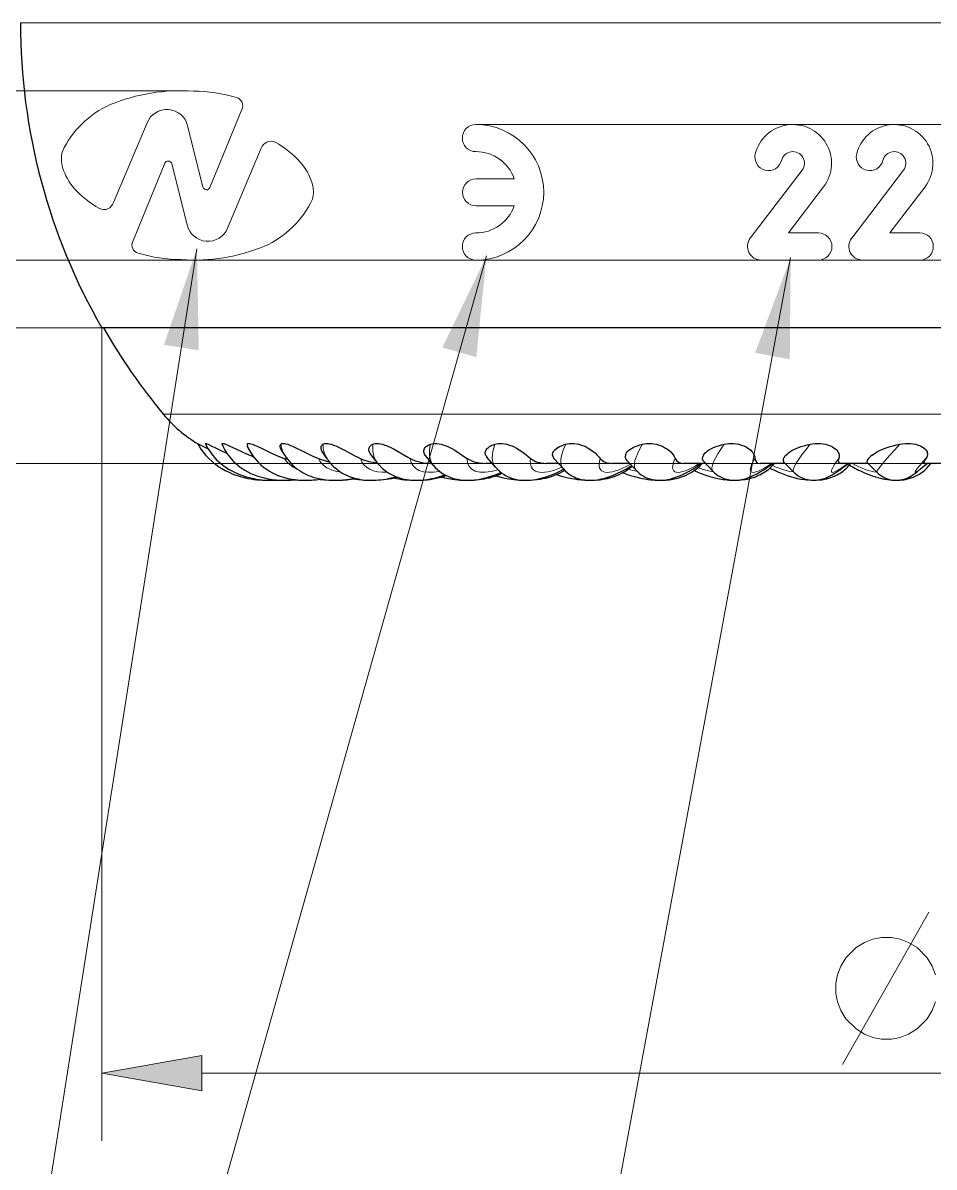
# Model space of a CAD drawing. Extents: x 0 to 420, y 0 to 594.
# Drawn here: x 109.7 to 136.58, y 272.74 to 306.51 of the extents above; entities that cross this region are included whole.
import ezdxf

# ---------------------------------------------------------------- set-up
doc = ezdxf.new("R2010")
doc.units = 0

msp = doc.modelspace()

# ---------------------------------------------------------------- linework, layer by layer
at = {"lineweight": 13, "ltscale": 0.106656}
msp.add_line((113.891, 306.515), (109.625, 306.515), dxfattribs=at)
at = {"lineweight": 13}
for p, q in [((179.325, 306.515), (113.891, 306.515)), ((123.064, 303.515), (190.176, 303.515)), ((114.748, 299.515), (197.044, 299.515)), ((123.064, 299.515), (190.176, 299.515)), ((112.025, 297.515), (89.029, 297.515)), ((112.025, 297.515), (112.025, 273.522)), ((175.104, 294.962), (117.595, 294.962)), ((149.676, 293.515), (73.821, 293.515)), ((146.965, 293.515), (82.268, 293.515)), ((149.676, 293.515), (89.029, 293.515)), ((134.63, 293.515), (197.044, 293.515)), ((114.979, 275.522), (173.97, 275.522))]:
    msp.add_line(p, q, dxfattribs=at)
at = {"lineweight": 13, "ltscale": 0.232624}
msp.add_line((114.353, 304.513), (105.048, 304.513), dxfattribs=at)
at = {"lineweight": 13, "ltscale": 0.062228}
for p, q in [((116.158, 303.96), (115.217, 301.655)), ((112.944, 300.067), (113.885, 302.372))]:
    msp.add_line(p, q, dxfattribs=at)
at = {"lineweight": 13, "ltscale": 0.063987}
msp.add_line((113.364, 303.568), (112.371, 301.209), dxfattribs=at)
at = {"lineweight": 13, "ltscale": 0.046473}
msp.add_line((114.559, 303.477), (115.01, 301.673), dxfattribs=at)
at = {"lineweight": 13, "ltscale": 0.063986}
msp.add_line((115.738, 300.459), (116.73, 302.818), dxfattribs=at)
at = {"lineweight": 13, "ltscale": 0.046474}
msp.add_line((114.543, 300.55), (114.091, 302.354), dxfattribs=at)
at = {"lineweight": 13, "ltscale": 0.028166}
for p, q in [((123.068, 301.915), (124.195, 301.915)), ((123.068, 301.115), (124.195, 301.115))]:
    msp.add_line(p, q, dxfattribs=at)
at = {"lineweight": 13, "ltscale": 0.063061}
for p, q in [((131.16, 300.157), (132.688, 302.165)), ((134.151, 300.157), (135.678, 302.165))]:
    msp.add_line(p, q, dxfattribs=at)
at = {"lineweight": 13, "ltscale": 0.042886}
msp.add_line((132.286, 300.315), (133.324, 301.68), dxfattribs=at)
at = {"lineweight": 13, "ltscale": 0.042885}
msp.add_line((135.276, 300.315), (136.315, 301.68), dxfattribs=at)
at = {"lineweight": 13, "ltscale": 0.022092}
for p, q in [((133.169, 300.315), (132.286, 300.315)), ((136.16, 300.315), (135.276, 300.315))]:
    msp.add_line(p, q, dxfattribs=at)
at = {"lineweight": 13, "ltscale": 0.242496}
msp.add_line((114.748, 299.515), (105.048, 299.515), dxfattribs=at)
at = {"lineweight": 13, "ltscale": 0.042267}
for p, q in [((133.169, 299.515), (131.479, 299.515)), ((136.16, 299.515), (134.469, 299.515))]:
    msp.add_line(p, q, dxfattribs=at)
at = {"lineweight": 30, "ltscale": 0.099311}
msp.add_line((115.997, 297.515), (112.025, 297.515), dxfattribs=at)
at = {"lineweight": 30}
msp.add_line((176.925, 297.515), (115.997, 297.515), dxfattribs=at)
at = {"lineweight": 13, "ltscale": 0.093739}
msp.add_line((117.595, 294.962), (113.845, 294.962), dxfattribs=at)
at = {"lineweight": 30, "ltscale": 0.000255341}
msp.add_line((115.578, 294.072), (115.574, 294.081), dxfattribs=at)
at = {"lineweight": 30, "ltscale": 0.003361}
msp.add_line((116.389, 293.891), (116.327, 294.01), dxfattribs=at)
at = {"lineweight": 30, "ltscale": 0.005494}
msp.add_line((117.424, 293.754), (117.311, 293.943), dxfattribs=at)
at = {"lineweight": 30, "ltscale": 0.007101}
msp.add_line((118.681, 293.639), (118.522, 293.875), dxfattribs=at)
at = {"lineweight": 30, "ltscale": 0.000789533}
msp.add_line((118.526, 294.062), (118.55, 294.081), dxfattribs=at)
at = {"lineweight": 30, "ltscale": 0.008278}
msp.add_line((120.146, 293.543), (119.949, 293.809), dxfattribs=at)
at = {"lineweight": 30, "ltscale": 0.002559}
msp.add_line((117.511, 293.626), (117.414, 293.658), dxfattribs=at)
at = {"lineweight": 30, "ltscale": 0.000290779}
msp.add_line((121.57, 293.758), (121.577, 293.749), dxfattribs=at)
at = {"lineweight": 30, "ltscale": 0.009118}
msp.add_line((121.805, 293.464), (121.577, 293.749), dxfattribs=at)
at = {"lineweight": 30, "ltscale": 0.004647}
msp.add_line((123.545, 293.515), (123.359, 293.515), dxfattribs=at)
at = {"lineweight": 30, "ltscale": 0.009687}
msp.add_line((123.643, 293.4), (123.391, 293.695), dxfattribs=at)
at = {"lineweight": 30, "ltscale": 0.008944}
msp.add_line((125.495, 293.515), (125.137, 293.515), dxfattribs=at)
at = {"lineweight": 30, "ltscale": 0.010035}
msp.add_line((125.644, 293.35), (125.375, 293.648), dxfattribs=at)
at = {"lineweight": 30, "ltscale": 0.01265}
msp.add_line((127.596, 293.515), (127.09, 293.515), dxfattribs=at)
at = {"lineweight": 30, "ltscale": 0.010198}
msp.add_line((127.788, 293.31), (127.509, 293.608), dxfattribs=at)
at = {"lineweight": 30, "ltscale": 0.015826}
msp.add_line((129.833, 293.515), (129.2, 293.515), dxfattribs=at)
at = {"lineweight": 30, "ltscale": 0.01021}
msp.add_line((130.059, 293.282), (129.775, 293.575), dxfattribs=at)
at = {"lineweight": 30, "ltscale": 0.01838}
msp.add_line((132.184, 293.515), (131.449, 293.515), dxfattribs=at)
at = {"lineweight": 30, "ltscale": 0.01009}
msp.add_line((132.434, 293.262), (132.15, 293.55), dxfattribs=at)
at = {"lineweight": 30, "ltscale": 0.020364}
msp.add_line((134.63, 293.515), (133.815, 293.515), dxfattribs=at)
at = {"lineweight": 30, "ltscale": 0.000423772}
msp.add_line((134.111, 293.501), (134.122, 293.515), dxfattribs=at)
at = {"lineweight": 30, "ltscale": 0.00986}
msp.add_line((134.893, 293.252), (134.614, 293.531), dxfattribs=at)
at = {"lineweight": 30, "ltscale": 0.021738}
msp.add_line((137.148, 293.515), (136.278, 293.515), dxfattribs=at)
at = {"lineweight": 30, "ltscale": 0.002743}
msp.add_line((136.415, 293.43), (136.485, 293.515), dxfattribs=at)
at = {"lineweight": 30, "ltscale": 0.001127}
msp.add_line((127.397, 293.24), (127.439, 293.224), dxfattribs=at)
at = {"lineweight": 13}
for points in [[(114.833, 299.851), (106.391, 246.171), (42.366, 246.171)], [(123.378, 299.635), (102.852, 226.942), (49.073, 226.942)], [(132.351, 299.588), (115.354, 207.718), (56.916, 207.718)], [(133.879, 275.772), (135.579, 278.772), (136.429, 280.272)], [(136.629, 278.422), (136.529, 278.672), (136.379, 278.922), (136.079, 279.222), (135.829, 279.372), (135.579, 279.472), (135.329, 279.522), (135.029, 279.522), (134.779, 279.472), (134.529, 279.372), (134.279, 279.222), (133.979, 278.922), (133.829, 278.672), (133.729, 278.422), (133.679, 278.172), (133.679, 277.872), (133.729, 277.622), (133.829, 277.372), (133.979, 277.122), (134.279, 276.822), (134.529, 276.672), (134.779, 276.572), (135.029, 276.522), (135.329, 276.522), (135.579, 276.572), (135.829, 276.672), (136.079, 276.822), (136.379, 277.122), (136.529, 277.372), (136.629, 277.622)]]:
    msp.add_lwpolyline(points, dxfattribs=at)
at = {"lineweight": 30}
for points in [[(114.854, 294.103), (114.854, 294.104), (114.855, 294.104), (114.858, 294.103), (114.874, 294.095), (115.029, 294.012), (115.167, 293.941)], [(114.854, 294.103), (114.901, 294.018), (114.953, 293.935), (115.015, 293.848), (115.057, 293.795), (115.1, 293.745), (115.145, 293.695), (115.192, 293.648), (115.278, 293.569), (115.326, 293.529), (115.376, 293.49), (115.427, 293.453), (115.479, 293.417), (115.571, 293.359), (115.667, 293.306), (115.732, 293.272), (115.799, 293.241)], [(115.086, 294.095), (115.085, 294.098), (115.085, 294.1), (115.085, 294.102), (115.087, 294.103), (115.089, 294.104), (115.095, 294.104), (115.103, 294.102), (115.127, 294.094), (115.163, 294.079), (115.236, 294.044), (115.396, 293.964), (115.574, 293.878), (115.717, 293.814)], [(115.086, 294.095), (115.11, 294.044), (115.158, 293.957), (115.202, 293.886), (115.249, 293.817), (115.3, 293.751), (115.355, 293.687), (115.414, 293.624), (115.476, 293.564), (115.541, 293.507), (115.629, 293.438), (115.704, 293.386), (115.781, 293.338), (115.86, 293.293), (115.942, 293.251)], [(115.574, 294.081), (115.573, 294.088), (115.573, 294.093), (115.576, 294.098), (115.58, 294.101), (115.586, 294.103), (115.594, 294.104), (115.605, 294.103), (115.634, 294.097), (115.672, 294.084), (115.721, 294.065), (115.808, 294.025), (115.976, 293.944), (116.149, 293.861), (116.315, 293.786), (116.47, 293.723), (116.5, 293.711)], [(115.587, 294.051), (115.617, 293.987), (115.65, 293.923), (115.686, 293.861), (115.725, 293.801), (115.771, 293.737), (115.841, 293.652), (115.916, 293.571), (115.972, 293.518), (116.03, 293.467), (116.099, 293.413), (116.171, 293.362), (116.251, 293.311), (116.335, 293.265)], [(116.314, 294.081), (116.322, 294.093), (116.328, 294.098), (116.336, 294.101), (116.346, 294.103), (116.358, 294.104), (116.388, 294.102), (116.427, 294.093), (116.475, 294.077), (116.531, 294.056), (116.625, 294.014), (116.761, 293.95), (116.992, 293.836), (117.143, 293.766), (117.283, 293.707), (117.414, 293.658)], [(117.311, 293.943), (117.297, 293.97), (117.289, 293.996), (117.286, 294.02), (117.289, 294.042), (117.297, 294.063), (117.309, 294.081)], [(117.309, 294.081), (117.325, 294.093), (117.335, 294.098), (117.347, 294.101), (117.376, 294.104), (117.414, 294.102), (117.46, 294.093), (117.513, 294.077), (117.573, 294.056), (117.672, 294.014), (117.775, 293.966), (117.94, 293.883), (118.119, 293.793), (118.251, 293.73), (118.372, 293.676), (118.419, 293.658)], [(118.526, 294.062), (118.515, 294.05), (118.505, 294.036), (118.497, 294.023), (118.492, 294.008), (118.488, 293.993), (118.487, 293.977), (118.488, 293.961), (118.49, 293.945), (118.495, 293.927), (118.502, 293.91), (118.522, 293.875)], [(118.55, 294.081), (118.574, 294.093), (118.603, 294.101), (118.64, 294.104), (118.685, 294.102), (118.737, 294.093), (118.795, 294.077), (118.86, 294.056), (118.927, 294.029), (119.031, 293.983), (119.163, 293.916), (119.339, 293.822), (119.489, 293.741), (119.598, 293.686), (119.66, 293.658)], [(119.949, 293.809), (119.927, 293.844), (119.912, 293.879), (119.908, 293.896), (119.905, 293.913), (119.905, 293.93), (119.906, 293.947), (119.91, 293.963), (119.915, 293.978), (119.923, 293.993), (119.932, 294.008), (119.943, 294.022), (119.956, 294.035), (119.988, 294.06), (120.026, 294.081)], [(120.026, 294.081), (120.057, 294.093), (120.094, 294.101), (120.138, 294.104), (120.189, 294.102), (120.247, 294.093), (120.31, 294.077), (120.378, 294.056), (120.448, 294.029), (120.551, 293.983), (120.649, 293.933), (120.766, 293.867), (120.936, 293.766), (121.055, 293.697), (121.126, 293.658)], [(121.57, 293.758), (121.549, 293.791), (121.535, 293.824), (121.528, 293.858), (121.528, 293.891), (121.535, 293.923), (121.549, 293.954), (121.571, 293.984), (121.599, 294.012), (121.634, 294.037), (121.676, 294.061), (121.723, 294.081)], [(121.723, 294.081), (121.762, 294.093), (121.806, 294.101), (121.857, 294.104), (121.914, 294.102), (121.976, 294.093), (122.044, 294.077), (122.114, 294.056), (122.185, 294.029), (122.255, 293.999), (122.353, 293.95), (122.44, 293.9), (122.541, 293.836), (122.662, 293.754), (122.76, 293.686), (122.803, 293.658)], [(123.352, 293.758), (123.344, 293.784), (123.34, 293.81), (123.34, 293.836), (123.345, 293.862), (123.354, 293.889), (123.367, 293.914), (123.386, 293.94), (123.407, 293.963), (123.435, 293.987), (123.464, 294.008), (123.5, 294.029), (123.538, 294.048), (123.582, 294.066), (123.627, 294.081)], [(123.627, 294.081), (123.672, 294.093), (123.723, 294.101), (123.78, 294.104), (123.843, 294.102), (123.91, 294.093), (123.981, 294.077), (124.053, 294.056), (124.125, 294.029), (124.194, 293.999), (124.258, 293.966), (124.344, 293.916), (124.418, 293.867), (124.499, 293.807), (124.593, 293.73), (124.677, 293.658)], [(125.326, 293.758), (125.328, 293.791), (125.336, 293.824), (125.351, 293.858), (125.373, 293.891), (125.402, 293.923), (125.439, 293.954), (125.482, 293.984), (125.532, 294.012), (125.588, 294.037), (125.651, 294.061), (125.719, 294.081)], [(125.719, 294.081), (125.771, 294.093), (125.828, 294.101), (125.891, 294.104), (125.958, 294.102), (126.029, 294.093), (126.103, 294.077), (126.177, 294.056), (126.249, 294.029), (126.316, 293.999), (126.378, 293.966), (126.459, 293.916), (126.525, 293.867), (126.579, 293.822), (126.636, 293.766), (126.697, 293.697), (126.729, 293.658)], [(127.473, 293.758), (127.486, 293.791), (127.505, 293.824), (127.531, 293.858), (127.564, 293.891), (127.604, 293.923), (127.651, 293.954), (127.705, 293.984), (127.765, 294.012), (127.831, 294.037), (127.903, 294.061), (127.981, 294.081)], [(127.981, 294.081), (128.039, 294.093), (128.102, 294.101), (128.17, 294.104), (128.242, 294.102), (128.316, 294.093), (128.392, 294.077), (128.467, 294.056), (128.538, 294.029), (128.603, 293.999), (128.662, 293.966), (128.713, 293.933), (128.757, 293.9), (128.811, 293.852), (128.852, 293.807), (128.883, 293.766), (128.913, 293.718), (128.943, 293.658)], [(129.775, 293.758), (129.798, 293.791), (129.828, 293.824), (129.865, 293.858), (129.909, 293.891), (129.959, 293.923), (130.016, 293.954), (130.079, 293.984), (130.149, 294.012), (130.225, 294.037), (130.306, 294.061), (130.392, 294.081)], [(130.392, 294.081), (130.456, 294.093), (130.524, 294.101), (130.597, 294.104), (130.672, 294.102), (130.749, 294.093), (130.826, 294.077), (130.901, 294.056), (130.971, 294.029), (131.034, 293.999), (131.089, 293.966), (131.136, 293.933), (131.175, 293.9), (131.206, 293.867), (131.232, 293.836), (131.259, 293.793), (131.277, 293.754), (131.291, 293.707), (131.296, 293.667), (131.297, 293.658)], [(132.209, 293.758), (132.243, 293.791), (132.284, 293.824), (132.331, 293.858), (132.385, 293.891), (132.445, 293.923), (132.512, 293.954), (132.585, 293.984), (132.663, 294.012), (132.747, 294.037), (132.837, 294.061), (132.931, 294.081)], [(132.931, 294.081), (133, 294.093), (133.073, 294.101), (133.149, 294.104), (133.227, 294.102), (133.306, 294.093), (133.384, 294.077), (133.459, 294.056), (133.527, 294.029), (133.587, 293.999), (133.638, 293.966), (133.679, 293.933), (133.713, 293.9), (133.738, 293.867), (133.757, 293.836), (133.77, 293.807), (133.778, 293.78), (133.783, 293.741), (133.782, 293.707), (133.773, 293.667), (133.771, 293.658)], [(134.754, 293.758), (134.799, 293.791), (134.85, 293.824), (134.907, 293.858), (134.971, 293.891), (135.04, 293.923), (135.116, 293.954), (135.197, 293.984), (135.284, 294.012), (135.376, 294.037), (135.473, 294.061), (135.574, 294.081)], [(135.574, 294.081), (135.648, 294.093), (135.725, 294.101), (135.804, 294.104), (135.884, 294.102), (135.965, 294.093), (136.043, 294.077), (136.116, 294.056), (136.181, 294.029), (136.211, 294.014), (136.262, 293.983), (136.304, 293.95), (136.335, 293.916), (136.359, 293.883), (136.374, 293.852), (136.383, 293.822), (136.387, 293.793), (136.386, 293.766), (136.378, 293.73), (136.365, 293.697), (136.347, 293.667), (136.341, 293.658)], [(121.805, 293.464), (121.865, 293.395), (121.93, 293.331), (121.991, 293.28), (122.05, 293.237), (122.123, 293.191), (122.169, 293.165), (122.251, 293.126), (122.309, 293.103), (122.373, 293.081), (122.453, 293.058), (122.508, 293.045), (122.564, 293.035), (122.623, 293.027), (122.7, 293.019), (122.773, 293.016), (122.841, 293.015), (122.911, 293.017), (123.019, 293.026), (123.137, 293.042), (123.256, 293.065), (123.383, 293.097), (123.475, 293.124), (123.603, 293.167), (123.738, 293.219), (123.805, 293.247)], [(127.439, 293.224), (127.589, 293.171), (127.74, 293.125), (127.892, 293.086), (127.968, 293.07), (128.045, 293.055), (128.134, 293.041), (128.214, 293.031), (128.349, 293.019), (128.428, 293.016), (128.505, 293.015), (128.581, 293.017), (128.671, 293.022), (128.778, 293.033), (128.879, 293.049), (128.968, 293.068), (129.055, 293.091), (129.127, 293.114), (129.195, 293.139), (129.265, 293.169), (129.337, 293.203), (129.411, 293.243), (129.485, 293.29), (129.56, 293.343), (129.611, 293.384), (129.659, 293.427), (129.705, 293.471), (129.749, 293.518)], [(127.788, 293.31), (127.838, 293.262), (127.891, 293.217), (127.944, 293.178), (128.001, 293.142), (128.063, 293.11), (128.126, 293.082), (128.195, 293.059), (128.263, 293.04), (128.298, 293.033), (128.358, 293.024), (128.416, 293.018), (128.505, 293.015), (128.585, 293.019), (128.624, 293.022), (128.713, 293.035), (128.796, 293.053), (128.876, 293.075), (128.932, 293.093), (129.042, 293.133), (129.148, 293.179), (129.252, 293.23), (129.356, 293.285), (129.461, 293.345), (129.565, 293.41), (129.724, 293.515)], [(129.68, 293.228), (129.821, 293.176), (129.962, 293.13), (130.105, 293.091), (130.247, 293.06), (130.358, 293.041), (130.466, 293.027), (130.536, 293.021), (130.609, 293.017), (130.682, 293.015), (130.755, 293.016), (130.827, 293.019), (130.894, 293.024), (131.009, 293.04), (131.067, 293.05), (131.123, 293.063), (131.2, 293.083), (131.256, 293.1), (131.311, 293.12), (131.366, 293.142), (131.437, 293.175), (131.49, 293.202), (131.54, 293.231), (131.588, 293.261), (131.636, 293.294), (131.702, 293.345), (131.752, 293.389), (131.799, 293.435), (131.836, 293.474), (131.871, 293.515)], [(129.775, 293.758), (129.756, 293.722), (129.745, 293.688), (129.742, 293.672), (129.742, 293.655), (129.743, 293.64), (129.746, 293.626), (129.757, 293.599), (129.775, 293.575)], [(130.059, 293.282), (130.105, 293.237), (130.154, 293.197), (130.206, 293.159), (130.261, 293.126), (130.319, 293.097), (130.38, 293.072), (130.458, 293.047), (130.505, 293.035), (130.576, 293.023), (130.644, 293.017), (130.719, 293.015), (130.792, 293.019), (130.855, 293.027), (130.903, 293.035), (130.955, 293.047), (131.042, 293.072), (131.108, 293.095), (131.19, 293.128), (131.264, 293.163), (131.353, 293.208), (131.448, 293.262), (131.556, 293.328), (131.681, 293.411), (131.826, 293.515)], [(132.209, 293.758), (132.19, 293.737), (132.172, 293.714), (132.158, 293.694), (132.147, 293.673), (132.138, 293.655), (132.132, 293.635), (132.129, 293.619), (132.128, 293.602), (132.13, 293.587), (132.135, 293.573), (132.141, 293.561), (132.15, 293.55)], [(132.434, 293.262), (132.477, 293.221), (132.523, 293.184), (132.572, 293.15), (132.642, 293.109), (132.686, 293.087), (132.732, 293.069), (132.789, 293.05), (132.848, 293.035), (132.908, 293.024), (132.969, 293.017), (133.033, 293.015), (133.096, 293.017), (133.155, 293.024), (133.227, 293.037), (133.305, 293.058), (133.374, 293.082), (133.455, 293.116), (133.515, 293.146), (133.571, 293.177), (133.657, 293.229), (133.771, 293.305), (133.887, 293.389), (134.008, 293.482), (134.05, 293.515)], [(133.023, 293.015), (133.099, 293.016), (133.204, 293.024), (133.278, 293.033), (133.346, 293.044), (133.416, 293.06), (133.476, 293.076), (133.532, 293.094), (133.587, 293.114), (133.64, 293.136), (133.722, 293.175), (133.769, 293.202), (133.815, 293.23), (133.857, 293.258), (133.898, 293.288), (133.939, 293.321), (133.978, 293.356), (134.024, 293.401), (134.069, 293.45), (134.111, 293.501)], [(134.754, 293.758), (134.708, 293.719), (134.671, 293.682), (134.642, 293.648), (134.621, 293.617), (134.608, 293.589), (134.605, 293.577), (134.603, 293.565), (134.603, 293.555), (134.605, 293.546), (134.609, 293.538), (134.614, 293.531)], [(134.893, 293.252), (134.935, 293.212), (134.98, 293.176), (135.027, 293.143), (135.077, 293.114), (135.128, 293.088), (135.182, 293.066), (135.237, 293.047), (135.293, 293.033), (135.35, 293.023), (135.408, 293.017), (135.466, 293.015), (135.524, 293.017), (135.583, 293.024), (135.641, 293.034), (135.701, 293.05), (135.758, 293.069), (135.823, 293.097), (135.878, 293.125), (135.923, 293.152), (135.985, 293.192), (136.074, 293.259), (136.185, 293.349), (136.341, 293.484), (136.375, 293.514)], [(115.799, 293.241), (115.875, 293.209), (115.952, 293.179), (116.03, 293.152), (116.111, 293.127), (116.224, 293.097), (116.334, 293.072), (116.431, 293.055), (116.514, 293.042), (116.597, 293.032), (116.68, 293.024), (116.764, 293.019), (116.848, 293.016), (116.932, 293.015), (117.016, 293.016)], [(115.942, 293.251), (116.049, 293.203), (116.115, 293.177), (116.183, 293.153), (116.252, 293.13), (116.337, 293.105), (116.422, 293.084), (116.508, 293.066), (116.591, 293.051), (116.668, 293.04), (116.745, 293.031), (116.824, 293.023), (116.904, 293.018), (116.988, 293.016), (117.071, 293.015), (117.155, 293.017), (117.239, 293.021)], [(116.335, 293.265), (116.427, 293.219), (116.523, 293.178), (116.63, 293.138), (116.707, 293.114), (116.784, 293.093), (116.862, 293.074), (116.942, 293.058), (117.051, 293.04), (117.158, 293.028), (117.258, 293.02), (117.338, 293.016), (117.419, 293.015), (117.5, 293.016), (117.581, 293.019), (117.662, 293.025), (117.743, 293.032)], [(116.972, 293.284), (117.046, 293.242), (117.122, 293.205), (117.2, 293.171), (117.279, 293.14), (117.348, 293.117), (117.418, 293.096), (117.488, 293.078), (117.56, 293.062), (117.644, 293.046), (117.728, 293.034), (117.797, 293.026), (117.867, 293.021), (117.944, 293.017), (118.022, 293.015), (118.1, 293.016), (118.178, 293.018), (118.258, 293.024), (118.339, 293.031), (118.42, 293.041), (118.5, 293.052)], [(117.846, 293.31), (117.907, 293.271), (117.969, 293.235), (118.049, 293.194), (118.129, 293.158), (118.192, 293.133), (118.256, 293.111), (118.341, 293.086), (118.427, 293.065), (118.535, 293.044), (118.643, 293.029), (118.728, 293.021), (118.803, 293.017), (118.878, 293.015), (118.954, 293.016), (119.031, 293.018), (119.139, 293.026), (119.244, 293.038), (119.333, 293.051), (119.484, 293.08)], [(118.948, 293.349), (118.986, 293.319), (119.036, 293.283), (119.087, 293.25), (119.139, 293.219), (119.228, 293.174), (119.282, 293.15), (119.337, 293.127), (119.393, 293.107), (119.449, 293.089), (119.524, 293.069), (119.588, 293.055), (119.652, 293.042), (119.716, 293.033), (119.822, 293.021), (119.898, 293.017), (119.972, 293.015), (120.046, 293.016), (120.12, 293.019), (120.19, 293.024), (120.261, 293.031), (120.338, 293.041), (120.415, 293.053), (120.56, 293.083), (120.706, 293.12)], [(120.264, 293.406), (120.305, 293.367), (120.348, 293.33), (120.392, 293.294), (120.438, 293.261), (120.493, 293.225), (120.552, 293.192), (120.632, 293.152), (120.689, 293.127), (120.747, 293.105), (120.806, 293.085), (120.868, 293.068), (120.944, 293.05), (121.019, 293.036), (121.094, 293.026), (121.168, 293.019), (121.243, 293.016), (121.318, 293.015), (121.393, 293.017), (121.476, 293.023), (121.574, 293.033), (121.68, 293.049), (121.756, 293.064), (121.828, 293.08), (121.972, 293.117), (122.061, 293.144), (122.152, 293.175)], [(120.634, 293.083), (120.717, 293.068), (120.799, 293.054), (120.882, 293.042), (120.966, 293.032), (121.049, 293.025), (121.132, 293.019), (121.216, 293.016), (121.299, 293.015), (121.382, 293.016), (121.465, 293.019), (121.547, 293.025), (121.63, 293.033), (121.711, 293.043), (121.794, 293.056), (121.89, 293.074), (122.017, 293.104), (122.11, 293.13), (122.189, 293.156)], [(122.043, 293.112), (122.203, 293.076), (122.362, 293.049), (122.442, 293.038), (122.522, 293.029), (122.602, 293.023), (122.682, 293.018), (122.761, 293.016), (122.841, 293.015), (122.92, 293.017), (123, 293.021), (123.079, 293.027), (123.158, 293.035), (123.236, 293.046), (123.313, 293.059), (123.391, 293.074), (123.468, 293.092), (123.544, 293.113), (123.635, 293.141), (123.756, 293.185), (123.841, 293.221)], [(123.643, 293.4), (123.689, 293.35), (123.736, 293.304), (123.759, 293.285), (123.827, 293.23), (123.897, 293.184), (123.939, 293.16), (123.981, 293.138), (124.066, 293.1), (124.148, 293.071), (124.231, 293.049), (124.311, 293.033), (124.381, 293.023), (124.434, 293.019), (124.496, 293.016), (124.557, 293.015), (124.621, 293.017), (124.689, 293.023), (124.76, 293.031), (124.823, 293.041), (124.945, 293.066), (125.061, 293.096), (125.141, 293.121), (125.271, 293.167), (125.398, 293.219), (125.523, 293.276), (125.651, 293.341)], [(123.651, 293.146), (123.795, 293.108), (123.929, 293.078), (124.038, 293.057), (124.19, 293.036), (124.268, 293.028), (124.345, 293.021), (124.423, 293.017), (124.5, 293.015), (124.578, 293.015), (124.655, 293.018), (124.756, 293.024), (124.866, 293.036), (124.961, 293.049), (125.038, 293.064), (125.114, 293.081), (125.188, 293.1), (125.262, 293.122), (125.343, 293.15), (125.44, 293.188), (125.548, 293.238), (125.617, 293.275), (125.68, 293.312)], [(125.441, 293.188), (125.591, 293.141), (125.742, 293.101), (125.893, 293.068), (125.971, 293.054), (126.065, 293.04), (126.176, 293.028), (126.275, 293.02), (126.351, 293.016), (126.427, 293.015), (126.503, 293.016), (126.579, 293.019), (126.657, 293.025), (126.733, 293.033), (126.808, 293.044), (126.88, 293.057), (126.947, 293.072), (127.014, 293.088), (127.081, 293.108), (127.173, 293.139), (127.246, 293.168), (127.314, 293.198), (127.382, 293.231), (127.456, 293.273), (127.517, 293.311), (127.572, 293.349), (127.625, 293.389), (127.675, 293.43)], [(125.644, 293.35), (125.696, 293.296), (125.752, 293.246), (125.813, 293.201), (125.874, 293.161), (125.914, 293.139), (125.964, 293.114), (126.016, 293.092), (126.097, 293.063), (126.178, 293.042), (126.226, 293.033), (126.275, 293.025), (126.349, 293.018), (126.405, 293.015), (126.461, 293.015), (126.516, 293.018), (126.573, 293.022), (126.641, 293.031), (126.706, 293.042), (126.771, 293.056), (126.834, 293.071), (126.895, 293.088), (127.016, 293.129), (127.121, 293.17), (127.225, 293.215), (127.367, 293.284), (127.484, 293.347), (127.6, 293.414), (127.658, 293.45)], [(134.525, 293.239), (134.657, 293.185), (134.79, 293.137), (134.923, 293.095), (134.991, 293.077), (135.06, 293.061), (135.132, 293.047), (135.204, 293.035), (135.276, 293.025), (135.348, 293.019), (135.421, 293.016)], [(135.495, 293.015), (135.569, 293.019), (135.63, 293.024), (135.686, 293.031), (135.743, 293.041), (135.8, 293.054), (135.874, 293.074), (135.934, 293.094), (135.99, 293.116), (136.068, 293.152), (136.11, 293.176), (136.152, 293.201), (136.199, 293.231), (136.248, 293.267), (136.295, 293.307), (136.357, 293.366), (136.415, 293.43)]]:
    msp.add_lwpolyline(points, dxfattribs=at)
at = {"lineweight": 13}
msp.add_lwpolyline([(114.979, 276.043), (112.025, 275.522), (114.979, 275.001)], close=True, dxfattribs=at)
at = {"lineweight": 30}
for centre, radius, start, end in [((127.7, 306.515), 18.075, 180, 209.8628), ((127.779, 306.515), 18.1, 209.8174, 219.665), ((116.925, 297.515), 4, 219.6652, 238.9736), ((116.411, 294.062), 0.0984, 168.8778, 211.8884), ((117.739, 294.605), 1.528, 207.8736, 239.872), ((118.637, 294.485), 1.416, 211.0857, 236.0726), ((119.141, 295.52), 1.997, 248.7968, 258.2673), ((119.771, 294.374), 1.315, 213.9929, 231.2375), ((120.326, 295.192), 1.673, 246.5343, 264.2144), ((121.121, 294.265), 1.214, 216.5054, 225.0438), ((121.735, 294.901), 1.385, 243.8765, 271.1961), ((123.563, 293.845), 0.228, 202.4356, 221.1397), ((125.505, 293.772), 0.18, 184.4948, 223.6339), ((127.618, 293.713), 0.151, 162.7341, 224.2147), ((136.183, 296.985), 4.096, 239.191, 246.1264), ((131.073, 296.76), 3.797, 245.5883, 248.4735), ((133.548, 296.846), 3.912, 242.462, 247.4705), ((133.148, 295.779), 2.772, 246.6586, 264.1223), ((117.049, 296.325), 3.31, 268.8748, 272.4826), ((117.423, 296.369), 3.354, 265.6808, 275.6328), ((118.04, 296.365), 3.35, 264.6864, 278.0652), ((118.896, 296.302), 3.288, 262.5438, 280.7293), ((119.981, 296.186), 3.172, 260.1903, 283.8289)]:
    msp.add_arc(centre, radius, start, end, dxfattribs=at)
at = {"lineweight": 13}
for centre, radius, start, end in [((114.353, 299.056), 5.457, 85.9879, 112.381), ((114.716, 300.054), 4.446, 73.1559, 89.7509), ((115.939, 304.072), 0.246, 332.7539, 74.5455), ((113.415, 301.525), 2.818, 113.8562, 154.9351), ((113.946, 303.328), 0.63, 13.6183, 157.5791), ((123.064, 303.115), 0.4, 90, 270), ((123.064, 301.515), 2, 270, 90), ((132.415, 302.372), 1.143, 322.7311, 165.7073), ((135.406, 302.372), 1.143, 322.7311, 165.7073), ((117.017, 302.718), 0.304, 65.2666, 160.8476), ((115.627, 300.339), 3.058, 42.3251, 60.2446), ((111.711, 302.494), 0.878, 165.1332, 196.6228), ((123.064, 301.515), 1.2, 19.4712, 90), ((131.695, 302.556), 0.4, 165.7073, 345.7073), ((132.415, 302.372), 0.343, 322.7311, 165.7073), ((134.686, 302.556), 0.4, 165.7073, 345.7073), ((135.406, 302.372), 0.343, 322.7311, 165.7073), ((112.569, 302.791), 1.786, 197.8768, 220.6057), ((113.985, 302.331), 0.108, 11.9317, 157.9827), ((116.532, 301.236), 1.786, 17.8768, 40.6057), ((123.068, 301.515), 0.4, 90, 270), ((113.474, 303.688), 3.058, 222.3251, 240.2446), ((115.116, 301.696), 0.108, 191.9317, 337.9827), ((117.391, 301.533), 0.878, 345.1332, 16.6228), ((115.686, 302.502), 2.818, 293.8562, 334.9352), ((112.084, 301.309), 0.304, 245.2666, 340.8476), ((123.064, 301.515), 1.2, 270, 340.5288), ((115.155, 300.699), 0.63, 193.6183, 337.5791), ((123.064, 299.915), 0.4, 90, 270), ((133.169, 299.915), 0.4, 270, 90), ((136.16, 299.915), 0.4, 270, 90), ((113.163, 299.956), 0.246, 152.7539, 254.5455), ((114.748, 304.972), 5.457, 265.9879, 292.381), ((131.479, 299.915), 0.4, 142.7311, 270), ((134.469, 299.915), 0.4, 142.7311, 270), ((114.386, 303.975), 4.446, 253.1559, 269.7509)]:
    msp.add_arc(centre, radius, start, end, dxfattribs=at)
at = {"lineweight": 30}
for centre, major_axis, ratio, start_param, end_param in [((117.983, 295.098), (2.396, 1.047), 0.636034, 3.121961, 3.141593), ((125.573, 296.855), (-2.875, -3.116), 0.418018, 0.074514, 0.368038), ((127.589, 296.855), (-2.933, -3.179), 0.348786, 0.01774, 0.311264), ((129.758, 296.855), (-2.997, -3.231), 0.282074, 6.245552, 6.539075), ((132.061, 296.855), (-3.066, -3.272), 0.217921, 6.191041, 6.484565), ((134.476, 296.855), (-3.137, -3.304), 0.156339, 6.137049, 6.430573), ((136.982, 296.855), (-3.211, -3.325), 0.097312, 6.08335, 6.376874), ((139.555, 296.855), (-3.285, -3.337), 0.040793, 6.029796, 6.32332)]:
    msp.add_ellipse(centre, major_axis=major_axis, ratio=ratio, start_param=start_param, end_param=end_param, dxfattribs=at)
at = {"lineweight": 13}
for centre, major_axis, ratio, start_param, end_param in [((118.709, 295.098), (2.32, 1.207), 0.603785, 3.012473, 3.141558), ((119.667, 295.098), (2.243, 1.344), 0.566068, 2.910009, 3.141485), ((120.851, 295.098), (2.17, 1.46), 0.523225, 2.814185, 3.141592), ((122.248, 295.098), (2.102, 1.555), 0.475643, 2.7244, 3.141593), ((123.846, 295.098), (2.041, 1.634), 0.423753, 2.639939, 3.141593), ((125.632, 295.098), (1.989, 1.698), 0.368026, 2.560046, 3.141592), ((127.588, 295.098), (1.944, 1.749), 0.308966, 2.483966, 3.14163), ((129.697, 295.098), (1.908, 1.788), 0.247108, 2.410966, 3.141594), ((131.939, 295.098), (1.881, 1.817), 0.183013, 2.34035, 3.141593), ((134.296, 295.098), (1.862, 1.836), 0.11726, 2.271451, 3.141593), ((136.744, 295.098), (1.851, 1.847), 0.050444, 2.203631, 3.141592), ((119.003, 294.533), (1.61, 0.838), 0.603785, 3.180227, 3.609876), ((120.006, 294.533), (1.557, 0.933), 0.566068, 3.077763, 3.783794), ((121.231, 294.533), (1.506, 1.013), 0.523225, 2.981939, 3.863771), ((122.666, 294.533), (1.459, 1.08), 0.475643, 2.892153, 3.924264), ((124.299, 294.533), (1.417, 1.134), 0.423753, 2.807693, 3.980471), ((126.115, 294.533), (1.38, 1.179), 0.368026, 2.7278, 4.04142), ((128.097, 294.533), (1.349, 1.214), 0.308966, 2.651719, 4.09449), ((130.227, 294.533), (1.324, 1.241), 0.247108, 2.57872, 4.053736), ((132.486, 294.533), (1.305, 1.261), 0.183013, 2.508104, 3.983676), ((134.854, 294.533), (1.292, 1.274), 0.11726, 2.439205, 3.914579), ((132.04, 295.098), (2.071, -1.597), 0.450208, 0, 0.013901), ((133.933, 294.533), (1.398, -1.158), 0.396339, 5.186974, 5.736884), ((137.308, 294.533), (1.285, 1.282), 0.050444, 2.371385, 3.846689), ((134.401, 295.098), (2.014, -1.668), 0.396339, 0.000001, 0.09599), ((125.397, 294.533), (1.583, -0.887), 0.58559, 5.189669, 5.21116), ((127.317, 294.533), (1.531, -0.975), 0.545264, 5.196979, 5.362421), ((129.392, 294.533), (1.482, -1.048), 0.5, 5.196105, 5.500474), ((131.604, 294.533), (1.437, -1.108), 0.450208, 5.185856, 5.625555)]:
    msp.add_ellipse(centre, major_axis=major_axis, ratio=ratio, start_param=start_param, end_param=end_param, dxfattribs=at)
for points in [[(114.888, 296.852), (114.833, 299.851), (113.859, 297.013)], [(123.076, 296.65), (123.378, 299.635), (122.074, 296.933)], [(132.325, 296.588), (132.351, 299.588), (131.301, 296.778)], [(114.979, 276.043), (112.025, 275.522), (114.979, 276.043), (114.979, 275.001)]]:
    msp.add_solid(points, dxfattribs=at)

doc.saveas('drawing.dxf')
